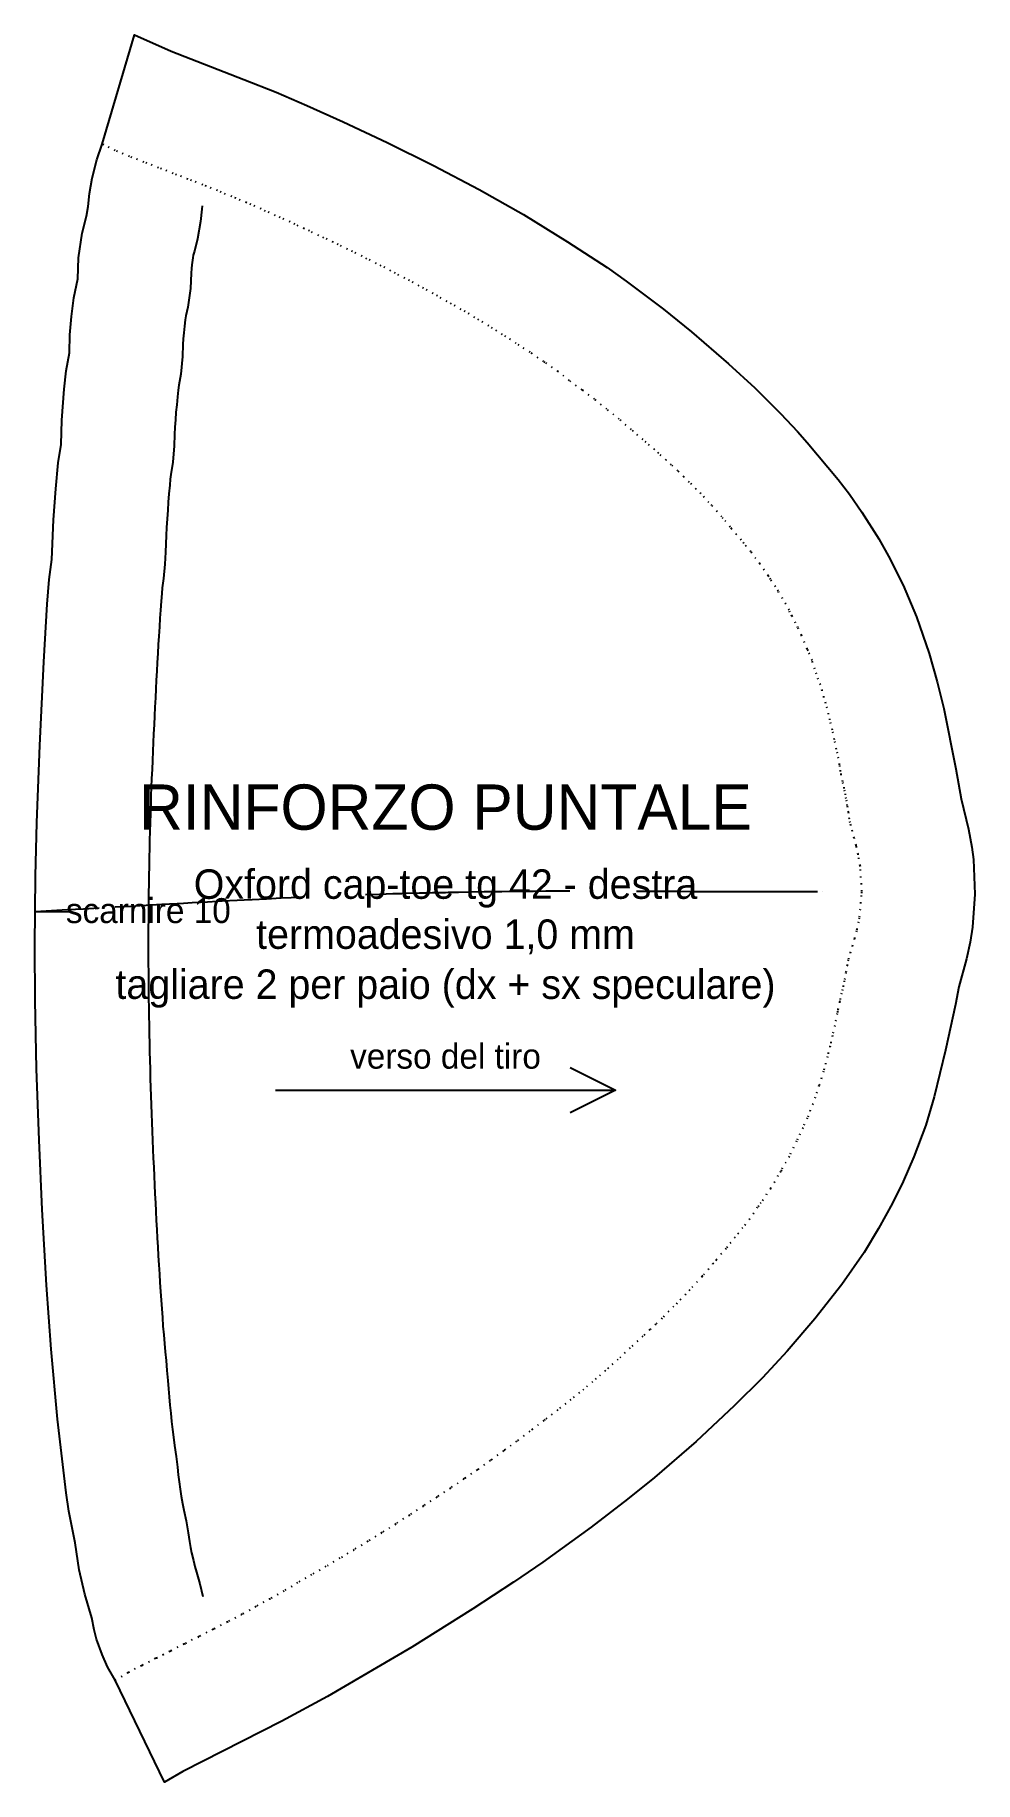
# Model space of a CAD drawing. Header units: millimetres. Extents: x 0 to 83, y 0 to 154.
import ezdxf
from ezdxf.enums import TextEntityAlignment as Align

# ---------------------------------------------------------------- set-up
doc = ezdxf.new("R2010")
doc.units = ezdxf.units.MM
for name, pattern in [('CENTER', [5.08, 3.175, -0.635, 0.635, -0.635]), ('DASHDOT', [3.556, 2.54, -0.508, 0, -0.508]), ('DOT', [0.508, 0, -0.508])]:
    doc.linetypes.add(name, pattern=pattern)
for name, color, linetype in [('ASSE', 6, 'CENTER'), ('MONTAGGIO', 5, 'DOT'), ('SCARNITURA', 8, 'DASHDOT'), ('TACCHE', 7, 'CONTINUOUS'), ('TAGLIO', 7, 'CONTINUOUS'), ('TESTO', 7, 'CONTINUOUS')]:
    doc.layers.add(name, color=color, linetype=linetype)

msp = doc.modelspace()

# ---------------------------------------------------------------- linework, layer by layer
at = {"layer": 'ASSE'}
for points in [[(38.52, 78.63), (39.64, 78.65), (39.64, 78.65), (40.39, 78.66), (40.75, 78.66), (40.75, 78.66), (41.2, 78.67), (41.85, 78.68), (41.85, 78.68), (42.94, 78.69), (42.94, 78.69), (43.53, 78.7), (44.02, 78.7), (44.02, 78.7), (45.1, 78.71), (45.1, 78.71), (46.16, 78.71), (46.16, 78.71), (47.22, 78.72)], [(53.1, 78.7), (53.46, 78.7), (53.46, 78.7), (54.52, 78.69), (54.52, 78.69), (54.73, 78.69), (55.6, 78.69), (55.6, 78.69), (56.12, 78.68), (56.7, 78.68), (56.7, 78.68), (57.82, 78.67), (57.82, 78.67), (58.97, 78.67), (58.97, 78.67), (59.52, 78.67), (60.16, 78.66), (60.16, 78.66), (60.7, 78.66), (61.41, 78.66), (61.41, 78.66), (62.17, 78.66), (62.73, 78.66)], [(0.01, 76.89), (0.04, 76.89), (0.04, 76.89), (0.04, 76.89), (0.04, 76.89), (1.46, 76.98), (1.46, 76.98), (2.88, 77.06), (2.88, 77.06), (4.28, 77.14), (4.28, 77.14), (5.68, 77.22)], [(7.07, 77.3), (7.07, 77.3), (8.45, 77.37), (8.45, 77.37), (9.27, 77.42), (9.83, 77.45), (9.83, 77.45), (11.19, 77.53), (11.19, 77.53), (12.54, 77.6)], [(12.54, 77.6), (13.11, 77.63), (13.89, 77.68), (13.89, 77.68), (14.61, 77.72), (15.22, 77.75), (15.22, 77.75), (16.09, 77.8), (16.54, 77.82), (16.54, 77.82), (17.86, 77.89), (17.86, 77.89), (18.46, 77.92), (19.16, 77.96), (19.16, 77.96), (20.45, 78.02), (20.45, 78.02), (21.73, 78.09), (21.73, 78.09), (22.62, 78.13), (23, 78.15)], [(29.19, 78.39), (29.19, 78.39), (30.4, 78.43), (30.4, 78.43), (31.59, 78.47), (31.59, 78.47), (32.38, 78.49), (32.77, 78.5), (32.77, 78.5), (33.94, 78.53), (33.94, 78.53), (34.65, 78.55), (35.1, 78.56), (35.1, 78.56), (36.25, 78.58), (36.25, 78.58), (36.49, 78.59), (37.39, 78.61), (37.39, 78.61), (38.31, 78.63), (38.52, 78.63), (38.52, 78.63)], [(62.73, 78.66), (62.73, 78.66), (63.85, 78.66), (64.18, 78.66), (64.18, 78.66), (65.9, 78.67), (69.54, 78.67), (69.54, 78.67), (69.54, 78.67), (69.54, 78.67), (69.54, 78.67), (69.54, 78.67), (69.54, 78.67), (69.54, 78.67), (69.54, 78.67), (69.54, 78.67), (69.54, 78.67), (69.54, 78.67)]]:
    msp.add_lwpolyline(points, dxfattribs=at)
at = {"layer": 'MONTAGGIO'}
msp.add_lwpolyline([(7.08, 9.01), (8.21, 9.67), (8.25, 9.7), (9.41, 10.3), (9.48, 10.33), (10.65, 10.93), (10.73, 10.97), (11.9, 11.56), (12, 11.61), (13.16, 12.2), (13.28, 12.26), (14.43, 12.84), (14.56, 12.9), (15.7, 13.49), (15.83, 13.55), (16.97, 14.14), (17.11, 14.21), (18.22, 14.81), (18.36, 14.88), (19.47, 15.48), (19.62, 15.57), (20.7, 16.17), (20.86, 16.26), (21.91, 16.85), (22.1, 16.96), (23.13, 17.56), (23.33, 17.69), (24.36, 18.27), (24.56, 18.4), (25.61, 19.01), (25.81, 19.12), (26.86, 19.74), (27.05, 19.85), (28.11, 20.49), (28.28, 20.6), (29.36, 21.25), (29.51, 21.35), (30.59, 22.02), (30.74, 22.11), (31.82, 22.79), (31.96, 22.89), (33.05, 23.58), (33.18, 23.66), (34.26, 24.37), (34.39, 24.45), (35.47, 25.16), (35.59, 25.24), (36.67, 25.96), (36.78, 26.04), (37.87, 26.77), (37.97, 26.84), (39.06, 27.59), (39.14, 27.65), (40.23, 28.42), (40.32, 28.48), (41.41, 29.28), (41.48, 29.33), (42.6, 30.16), (42.64, 30.18), (43.14, 30.55), (43.85, 31.1), (43.9, 31.14), (44.98, 31.96), (45.13, 32.07), (46.12, 32.84), (46.34, 33.01), (47.25, 33.73), (47.54, 33.97), (48.38, 34.65), (48.71, 34.94), (49.49, 35.59), (49.85, 35.9), (50.58, 36.54), (50.96, 36.88), (51.65, 37.5), (52.05, 37.87), (52.72, 38.49), (53.16, 38.9), (53.78, 39.48), (54.3, 39.98), (54.86, 40.5), (55.47, 41.1), (55.91, 41.53), (56.62, 42.25), (56.96, 42.6), (57.76, 43.43), (58.01, 43.7), (58.91, 44.68), (59.04, 44.82), (59.85, 45.78), (60.1, 46.08), (60.16, 46.15), (61.08, 47.22), (61.38, 47.59), (62.06, 48.43), (62.66, 49.2), (63.04, 49.69), (63.84, 50.83), (64.05, 51.12), (64.22, 51.37), (64.95, 52.44), (65.78, 53.86), (65.87, 54), (65.95, 54.15), (66.69, 55.45), (67.3, 56.73), (67.52, 57.17), (67.9, 58.03), (68.24, 58.76), (68.43, 59.27), (69.03, 60.84), (69.24, 61.54), (69.67, 62.92), (69.8, 63.41), (70.04, 64.33), (70.19, 64.94), (70.27, 65.27), (70.47, 66.14), (70.61, 66.73), (70.71, 67.2), (70.86, 67.98), (70.89, 68.17), (70.9, 68.23), (71.06, 68.92), (71.1, 69.12), (71.21, 69.59), (71.28, 69.91), (71.36, 70.25), (71.45, 70.67), (71.5, 70.88), (71.59, 71.4), (71.61, 71.52), (71.71, 72.07), (71.72, 72.12), (71.79, 72.52), (71.83, 72.67), (71.83, 72.67), (71.99, 73.21), (72, 73.24), (72.16, 73.8), (72.17, 73.84), (72.35, 74.46), (72.36, 74.5), (72.55, 75.23), (72.57, 75.29), (72.77, 76.24), (72.8, 76.39), (72.98, 78.52), (72.99, 78.68), (72.86, 80.86), (72.84, 80.94), (72.68, 81.91), (72.67, 81.96), (72.5, 82.7), (72.49, 82.74), (72.33, 83.36), (72.32, 83.39), (72.17, 83.95), (72.17, 83.97), (72.02, 84.49), (72.02, 84.51), (71.95, 84.75), (71.91, 85.04), (71.9, 85.06), (71.83, 85.56), (71.81, 85.65), (71.75, 86.09), (71.71, 86.25), (71.66, 86.64), (71.6, 86.87), (71.56, 87.19), (71.48, 87.52), (71.44, 87.76), (71.34, 88.2), (71.31, 88.35), (71.18, 88.92), (71.18, 88.97), (71.12, 89.27), (71.06, 89.7), (71.03, 89.85), (70.93, 90.43), (70.83, 90.87), (70.76, 91.21), (70.58, 92.05), (70.58, 92.05), (70.57, 92.06), (70.41, 92.92), (70.25, 93.5), (70.18, 93.82), (70.06, 94.31), (69.93, 94.87), (69.8, 95.27), (69.65, 95.8), (69.48, 96.4), (69.33, 96.91), (69.15, 97.4), (68.99, 97.89), (68.85, 98.32), (68.6, 99.05), (68.24, 99.91), (68.2, 100.02), (68.17, 100.09), (67.67, 101.3), (67.35, 101.97), (67.15, 102.38), (66.82, 103), (66.65, 103.33), (66.57, 103.5), (66, 104.54), (65.6, 105.18), (65.36, 105.57), (64.93, 106.21), (64.78, 106.44), (64.72, 106.54), (64, 107.6), (63.64, 108.06), (63.19, 108.67), (62.58, 109.4), (62.34, 109.7), (61.52, 110.65), (61.49, 110.69), (61.36, 110.85), (60.76, 111.59), (60.63, 111.74), (59.76, 112.74), (59.5, 113.01), (58.78, 113.79), (58.39, 114.17), (57.77, 114.81), (57.29, 115.27), (56.76, 115.8), (56.18, 116.33), (55.73, 116.76), (55.06, 117.35), (54.71, 117.68), (53.94, 118.34), (53.68, 118.57), (52.83, 119.3), (52.65, 119.46), (51.73, 120.24), (51.58, 120.37), (50.63, 121.15), (50.49, 121.26), (49.5, 122.05), (49.4, 122.13), (48.37, 122.92), (48.3, 122.97), (47.2, 123.77), (47.2, 123.77), (47.17, 123.8), (46.22, 124.55), (46.17, 124.59), (45.04, 125.38), (44.92, 125.46), (43.88, 126.17), (43.7, 126.28), (42.73, 126.92), (42.49, 127.07), (41.56, 127.67), (41.28, 127.85), (40.38, 128.42), (40.06, 128.61), (39.18, 129.15), (38.84, 129.35), (37.98, 129.87), (37.62, 130.07), (36.77, 130.56), (36.39, 130.77), (35.54, 131.26), (35.15, 131.46), (34.31, 131.94), (33.91, 132.15), (33.06, 132.61), (32.66, 132.82), (31.82, 133.27), (31.41, 133.48), (30.57, 133.92), (30.14, 134.13), (29.31, 134.55), (28.88, 134.76), (28.04, 135.18), (27.6, 135.39), (26.77, 135.8), (26.34, 136), (25.51, 136.4), (25.06, 136.61), (24.23, 137), (23.78, 137.2), (22.95, 137.59), (22.52, 137.79), (21.66, 138.18), (21.24, 138.37), (20.36, 138.76), (19.96, 138.94), (19.05, 139.33), (18.69, 139.49), (17.75, 139.88), (17.39, 140.03), (16.44, 140.42), (16.11, 140.56), (15.13, 140.95), (14.81, 141.08), (13.82, 141.46), (13.51, 141.58), (12.5, 141.96), (12.21, 142.08), (11.18, 142.48), (10.91, 142.58), (9.87, 142.98), (9.62, 143.08), (8.56, 143.49), (8.34, 143.58), (7.28, 144.01), (7.09, 144.09), (6.07, 144.6), (5.94, 144.66)], dxfattribs=at)
at = {"layer": 'SCARNITURA'}
msp.add_lwpolyline([(14.76, 139.21), (14.73, 138.91), (14.62, 137.84), (14.34, 136.31), (14.07, 135.21), (13.97, 134.85), (13.95, 134.62), (13.86, 134), (13.81, 133.68), (13.8, 133.27), (13.73, 131.91), (13.48, 130.27), (13.32, 129.5), (13.27, 129.15), (13.19, 128.59), (13.13, 127.99), (13.09, 127.48), (13.06, 126.98), (13.03, 125.92), (12.87, 124.36), (12.7, 123.37), (12.64, 122.94), (12.58, 122.35), (12.51, 121.65), (12.45, 120.99), (12.4, 120.32), (12.36, 119.67), (12.33, 119.02), (12.3, 118.03), (12.17, 116.57), (12, 115.49), (11.94, 115.08), (11.9, 114.54), (11.83, 113.78), (11.77, 113.04), (11.72, 112.33), (11.67, 111.57), (11.62, 110.82), (11.58, 110.09), (11.54, 109.36), (11.51, 108.63), (11.47, 107.56), (11.35, 106.31), (11.24, 105.48), (11.19, 104.97), (11.14, 104.3), (11.08, 103.52), (11.03, 102.79), (10.98, 102.02), (10.93, 101.22), (10.88, 100.46), (10.84, 99.69), (10.8, 98.89), (10.75, 98.11), (10.71, 97.32), (10.67, 96.56), (10.63, 95.77), (10.59, 94.95), (10.55, 94.18), (10.52, 93.38), (10.47, 92.58), (10.44, 91.81), (10.41, 91.04), (10.37, 90.24), (10.34, 89.42), (10.3, 88.64), (10.27, 87.87), (10.24, 87.11), (10.22, 86.33), (10.19, 85.52), (10.16, 84.74), (10.14, 83.97), (10.12, 83.2), (10.1, 82.45), (10.08, 81.68), (10.07, 80.85), (10.05, 80.1), (10.04, 79.34), (10.03, 78.53), (10.02, 77.73), (10.01, 76.97), (10.01, 76.22), (10, 75.43), (10, 74.63), (10, 73.86), (10, 73.09), (10, 72.29), (10.01, 71.52), (10.01, 70.75), (10.02, 69.94), (10.03, 69.18), (10.04, 68.42), (10.05, 67.65), (10.07, 66.88), (10.08, 66.07), (10.1, 65.27), (10.12, 64.49), (10.14, 63.75), (10.16, 62.96), (10.18, 62.14), (10.2, 61.36), (10.23, 60.6), (10.26, 59.81), (10.28, 59.03), (10.31, 58.24), (10.34, 57.47), (10.38, 56.69), (10.41, 55.88), (10.44, 55.09), (10.48, 54.31), (10.51, 53.52), (10.55, 52.76), (10.59, 51.96), (10.63, 51.17), (10.67, 50.41), (10.71, 49.6), (10.76, 48.8), (10.8, 48.03), (10.84, 47.27), (10.89, 46.49), (10.94, 45.68), (10.99, 44.87), (11.03, 44.12), (11.09, 43.34), (11.14, 42.56), (11.19, 41.79), (11.25, 41.02), (11.3, 40.28), (11.37, 39.5), (11.43, 38.74), (11.49, 38.01), (11.57, 37.24), (11.65, 36.35), (11.72, 35.47), (11.78, 34.72), (11.84, 34.02), (11.91, 33.28), (11.98, 32.58), (12.06, 31.86), (12.15, 31.14), (12.23, 30.46), (12.33, 29.74), (12.47, 28.76), (12.57, 27.8), (12.64, 27.13), (12.72, 26.53), (12.82, 25.87), (12.92, 25.24), (13.03, 24.6), (13.15, 24), (13.35, 23.06), (13.52, 22.01), (13.64, 21.25), (13.72, 20.71), (13.83, 20.25), (13.99, 19.56), (14.11, 19.04), (14.25, 18.55), (14.56, 17.5), (14.81, 16.38)], dxfattribs=at)
at = {"layer": 'TACCHE'}
msp.add_lwpolyline([(0.01, 76.89), (3.01, 76.86)], dxfattribs=at)
at = {"layer": 'TAGLIO'}
msp.add_lwpolyline([(7.08, 9.01), (6.4, 10.19), (5.92, 11.26), (5.44, 12.62), (5.22, 13.44), (5.01, 14.5), (4.41, 16.59), (3.91, 18.75), (3.54, 21.14), (3, 23.92), (2.76, 25.55), (1.98, 32.04), (1.44, 38.24), (1.02, 43.88), (0.64, 50.56), (0.37, 56.7), (0.15, 63), (0.03, 69.03), (0, 73.85), (0.05, 80), (0.16, 84.76), (0.42, 91.56), (0.78, 98.94), (1.09, 104.05), (1.25, 106.21), (1.48, 107.99), (1.64, 111.48), (1.83, 114.22), (2.04, 116.52), (2.3, 118.15), (2.38, 120.28), (2.59, 123.03), (2.76, 124.63), (3.04, 126.22), (3.08, 127.83), (3.22, 129.45), (3.43, 131.09), (3.77, 132.78), (3.85, 134.61), (4.16, 136.8), (4.55, 138.31), (4.71, 139.17), (4.81, 140.31), (5.05, 141.65), (5.47, 143.27), (5.94, 144.66), (8.8, 154.31), (12.02, 152.87), (18.44, 150.39), (21.28, 149.25), (24.01, 148.08), (27.22, 146.63), (31.1, 144.81), (35.19, 142.78), (39.2, 140.66), (43.12, 138.44), (47.02, 136.05), (50.51, 133.76), (52.19, 132.57), (55.48, 130.08), (57.95, 128.08), (61.23, 125.26), (63.54, 123.15), (65.84, 120.86), (67.31, 119.3), (68.18, 118.31), (70.89, 115.04), (71.89, 113.75), (73, 112.15), (74.5, 109.82), (75.35, 108.27), (76.65, 105.7), (77.82, 102.92), (78.93, 99.69), (79.65, 97.18), (80.22, 94.82), (81.29, 89.48), (81.75, 86.85), (82.42, 84.16), (82.71, 82.56), (82.84, 81.47), (82.98, 78.41), (82.76, 75.51), (82.56, 74.19), (82.23, 72.72), (81.54, 70.24), (81.26, 68.69), (80.38, 64.63), (79.38, 60.52), (78.63, 58.02), (77.59, 55.22), (76.63, 53.05), (75.71, 51.13), (74.47, 48.9), (73.19, 46.77), (71.23, 43.95), (68.84, 40.92), (66.4, 38.05), (64.21, 35.71), (61.73, 33.24), (58.36, 30.08), (54.69, 26.9), (52.31, 24.98), (49.09, 22.52), (44.82, 19.42), (42.23, 17.65), (38.64, 15.29), (33.26, 11.92), (25.82, 7.57), (21.8, 5.38), (13.06, 0.93), (11.44, 0), (7.08, 9.01)], dxfattribs=at)
at = {"layer": 'TESTO'}
for points in [[(47.24, 63.11), (51.24, 61.11), (47.24, 59.11)], [(21.24, 61.11), (51.24, 61.11)]]:
    msp.add_lwpolyline(points, dxfattribs=at)

# ---------------------------------------------------------------- texts
for s, height, p in [('RINFORZO PUNTALE', 4, (36.24, 86.11)), ('Oxford cap-toe tg 42 - destra', 2.6, (36.24, 79.31)), ('scarnire 10', 2.2, (10.01, 76.97)), ('termoadesivo 1,0 mm', 2.6, (36.24, 74.89)), ('tagliare 2 per paio (dx + sx speculare)', 2.6, (36.24, 70.47)), ('verso del tiro', 2.2, (36.24, 64.11))]:
    msp.add_text(s, height=height, dxfattribs=at).set_placement(p, align=Align.MIDDLE_CENTER)

doc.saveas('drawing.dxf')
